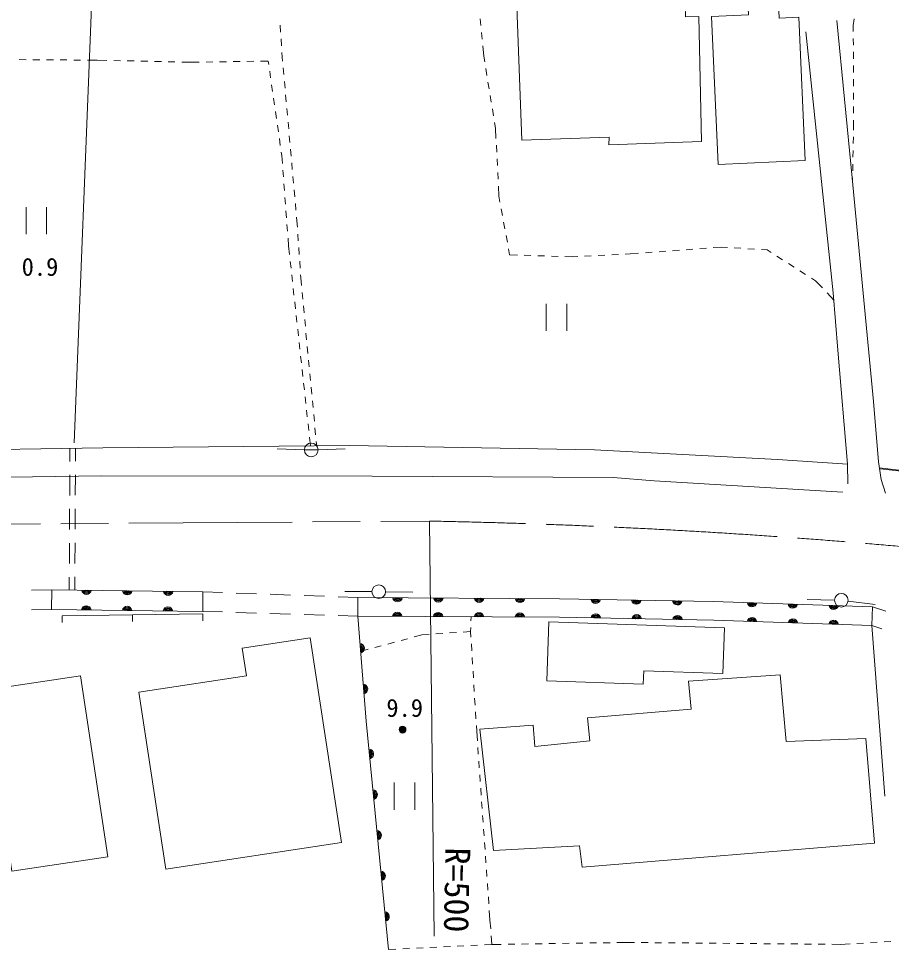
# Model space of a CAD drawing. Units: millimetres, scale not verified. Extents: x 40000 to 680000, y 20000 to 380000.
# Drawn here: x 372734 to 436839, y 271830 to 340190 of the extents above; entities that cross this region are included whole.
import ezdxf
from ezdxf.enums import TextEntityAlignment as Align

# ---------------------------------------------------------------- set-up
doc = ezdxf.new("R2010")
doc.units = ezdxf.units.MM
doc.header["$LTSCALE"] = 1000
doc.linetypes.add('CHAIN', pattern=[18.5, 12, -1.5, 3.5, -1.5])
for name, color, linetype, lineweight in [('M-BGD', 7, 'Continuous', 13), ('M-BMK', 2, 'CHAIN', 13), ('M-BMK-SRVR', 3, 'Continuous', 13), ('M-STR-HTXT', 7, 'Continuous', 13), ('M-STR-STRD', 7, 'Continuous', 13)]:
    doc.layers.add(name, color=color, linetype=linetype, lineweight=lineweight)
doc.styles.add('ＭＳ ゴシック', font='')
doc.styles.get('ＭＳ ゴシック').set_extended_font_data('MS Gothic')

msp = doc.modelspace()

# ---------------------------------------------------------------- linework, layer by layer
at = {"layer": 'M-BGD'}
for p, q in [((406684, 339674), (406636, 340172)), ((434098, 340184), (434042, 339685)), ((391945, 339697), (391978, 339198)), ((406780, 338679), (406732, 339177)), ((434042, 339685), (434043, 339240)), ((392011, 338699), (392044, 338201)), ((434044, 338740), (434045, 338240)), ((392076, 337702), (392099, 337353)), ((406899, 337443), (406828, 338181)), ((434047, 337740), (434048, 337240)), ((373287, 337173), (372787, 337177)), ((374287, 337167), (373787, 337170)), ((375287, 337160), (374787, 337163)), ((376287, 337153), (375787, 337156)), ((377287, 337146), (376787, 337150)), ((378501, 337138), (377787, 337143)), ((379219, 337122), (378501, 337138)), ((380219, 337100), (379719, 337111)), ((381218, 337078), (380718, 337089)), ((382218, 337056), (381718, 337067)), ((383218, 337034), (382718, 337045)), ((384218, 337012), (383718, 337023)), ((388001, 337026), (387501, 337018)), ((389001, 337042), (388501, 337034)), ((390001, 337058), (389501, 337050)), ((391068, 337075), (390501, 337066)), ((391104, 336821), (391068, 337075)), ((392099, 337353), (392125, 337071)), ((406970, 337009), (406899, 337443)), ((385435, 336986), (384717, 337001)), ((386002, 336995), (385435, 336986)), ((387002, 337011), (386502, 337003)), ((392169, 336573), (392214, 336075)), ((407130, 336022), (407050, 336515)), ((434049, 336740), (434050, 336240)), ((391246, 335831), (391175, 336326)), ((434051, 335740), (434053, 335240)), ((391388, 334841), (391317, 335336)), ((392258, 335577), (392303, 335079)), ((407290, 335035), (407210, 335528)), ((391530, 333851), (391459, 334346)), ((392348, 334581), (392392, 334083)), ((407450, 334048), (407370, 334541)), ((434054, 334740), (434055, 334240)), ((434056, 333740), (434057, 333240)), ((391672, 332862), (391601, 333357)), ((392437, 333585), (392481, 333087)), ((407610, 333061), (407530, 333554)), ((391814, 331872), (391743, 332367)), ((392526, 332589), (392571, 332091)), ((407761, 332133), (407690, 332567)), ((434060, 332294), (434054, 332007)), ((434059, 332740), (434060, 332294)), ((392615, 331593), (392660, 331095)), ((407798, 331387), (407761, 332133)), ((391956, 330882), (391885, 331377)), ((407848, 330388), (407823, 330888)), ((434045, 331507), (434035, 331007)), ((392064, 330133), (392027, 330387)), ((392704, 330597), (392749, 330099)), ((434026, 330507), (434016, 330007)), ((392107, 329556), (392064, 330133)), ((392794, 329601), (392838, 329103)), ((407899, 329390), (407874, 329889)), ((434007, 329507), (433997, 329007)), ((392183, 328559), (392145, 329057)), ((407949, 328391), (407924, 328890)), ((392883, 328605), (392927, 328107)), ((433988, 328507), (433982, 328220)), ((392258, 327562), (392220, 328060)), ((392972, 327609), (393017, 327111)), ((408012, 327146), (407974, 327892)), ((392334, 326565), (392296, 327063)), ((408091, 326714), (408012, 327146)), ((373284, 326352), (373284, 324352)), ((374784, 326352), (374784, 324352)), ((393061, 326613), (393106, 326115)), ((408271, 325731), (408181, 326223)), ((392409, 325567), (392371, 326066)), ((393150, 325617), (393176, 325334)), ((392484, 324570), (392447, 325069)), ((393176, 325334), (393208, 324864)), ((408451, 324747), (408361, 325239)), ((392566, 323495), (392522, 324072)), ((393242, 324365), (393277, 323867)), ((408632, 323764), (408542, 324255)), ((392635, 322860), (392566, 323495)), ((393311, 323368), (393345, 322869)), ((424372, 323414), (423760, 323369)), ((424793, 323387), (424372, 323414)), ((425791, 323323), (425292, 323355)), ((408801, 322840), (408722, 323272)), ((409366, 322823), (408801, 322840)), ((410366, 322792), (409866, 322807)), ((411365, 322761), (410865, 322776)), ((412365, 322730), (411865, 322745)), ((413429, 322697), (412864, 322714)), ((413798, 322716), (413429, 322697)), ((414797, 322766), (414298, 322741)), ((415796, 322817), (415297, 322792)), ((416795, 322868), (416295, 322843)), ((417663, 322912), (417294, 322893)), ((418275, 322958), (417663, 322912)), ((419273, 323033), (418774, 322995)), ((420270, 323107), (419771, 323070)), ((421267, 323182), (420768, 323145)), ((422264, 323257), (421766, 323219)), ((423261, 323331), (422763, 323294)), ((426789, 323258), (426290, 323291)), ((427709, 323199), (427288, 323226)), ((428009, 323008), (427709, 323199)), ((428852, 322472), (428431, 322740)), ((392744, 321866), (392690, 322363)), ((393380, 322370), (393414, 321871)), ((429696, 321935), (429274, 322203)), ((392853, 320872), (392798, 321369)), ((393448, 321373), (393481, 320903)), ((430540, 321398), (430118, 321666)), ((393481, 320903), (393511, 320580)), ((431261, 320939), (430962, 321129)), ((431768, 320406), (431261, 320939)), ((392961, 319877), (392907, 320374)), ((393559, 320082), (393606, 319584)), ((432620, 319512), (432113, 320044)), ((393070, 318883), (393016, 319380)), ((411495, 319248), (411495, 317248)), ((412995, 319248), (412995, 317248)), ((393653, 319087), (393700, 318589)), ((393179, 317889), (393124, 318386)), ((393748, 318091), (393795, 317593)), ((393287, 316895), (393233, 317392)), ((393842, 317095), (393889, 316598)), ((393396, 315901), (393342, 316398)), ((393936, 316100), (393984, 315602)), ((393504, 314907), (393450, 315404)), ((394031, 315104), (394078, 314607)), ((393613, 313913), (393559, 314410)), ((394125, 314109), (394173, 313611)), ((393722, 312919), (393667, 313416)), ((394220, 313113), (394267, 312616)), ((393830, 311925), (393776, 312422)), ((394314, 312118), (394361, 311620)), ((393939, 310931), (393885, 311428)), ((394409, 311122), (394456, 310625)), ((394048, 309937), (393993, 310434)), ((394503, 310127), (394550, 309629)), ((394172, 308804), (394102, 309440)), ((394598, 309131), (394628, 308808)), ((376499, 307674), (376504, 308629)), ((376912, 307681), (376917, 308636)), ((393725, 308530), (391726, 308585)), ((393725, 308516), (394725, 308516)), ((394725, 308530), (396724, 308589)), ((438002, 306909), (436013, 307118)), ((376486, 305174), (376494, 306674)), ((376899, 305181), (376907, 306681)), ((376473, 302674), (376481, 304174)), ((376886, 302681), (376894, 304181)), ((376460, 300174), (376468, 301674)), ((376873, 300181), (376881, 301681)), ((376450, 298220), (376455, 299174)), ((376863, 298227), (376868, 299181)), ((373682, 298213), (375169, 298236)), ((386274, 298093), (387718, 298039)), ((398685, 298103), (396685, 298106)), ((399685, 298093), (401685, 298056)), ((388717, 298002), (390216, 297947)), ((391215, 297910), (392714, 297854)), ((393714, 297817), (395213, 297762)), ((396212, 297725), (397656, 297671)), ((397638, 296308), (397656, 297671)), ((432663, 297483), (430663, 297520)), ((433659, 297411), (435643, 297157)), ((373677, 296777), (375150, 296800)), ((435446, 296999), (435410, 295617)), ((435446, 296999), (436430, 296666)), ((375922, 296335), (386256, 296469)), ((375922, 296335), (375929, 295835)), ((381089, 296402), (381096, 295902)), ((386255, 296656), (387699, 296612)), ((386256, 296469), (386262, 295969)), ((386256, 296469), (386262, 295969)), ((388698, 296581), (390197, 296535)), ((391197, 296505), (392696, 296459)), ((393696, 296428), (395195, 296383)), ((396195, 296352), (397638, 296308)), ((405967, 296263), (405957, 295970)), ((405940, 295470), (405931, 295178)), ((435410, 295617), (436140, 295361)), ((435410, 295617), (436356, 283087)), ((400821, 294517), (401304, 294647)), ((401787, 294777), (402343, 294927)), ((402343, 294927), (402890, 294965)), ((403389, 295000), (403887, 295035)), ((404386, 295070), (404885, 295104)), ((405384, 295139), (405931, 295178)), ((405931, 295178), (405956, 294762)), ((398890, 293998), (399372, 294128)), ((399855, 294257), (400338, 294387)), ((405987, 294263), (406017, 293764)), ((397850, 293718), (398407, 293868)), ((406048, 293265), (406078, 292766)), ((406109, 292267), (406140, 291768)), ((406170, 291269), (406201, 290769)), ((406231, 290270), (406262, 289771)), ((406293, 289272), (406323, 288773)), ((406354, 288274), (406379, 287858)), ((406379, 287858), (406429, 287155)), ((406464, 286656), (406499, 286157)), ((406534, 285659), (406569, 285160)), ((406604, 284661), (406640, 284162)), ((400329, 284083), (400329, 282083)), ((401829, 284083), (401829, 282083)), ((406675, 283664), (406710, 283165)), ((406745, 282666), (406780, 282167)), ((406815, 281668), (406850, 281170)), ((406886, 280671), (406921, 280172)), ((406956, 279673), (406991, 279175)), ((407026, 278676), (407061, 278177)), ((407096, 277678), (407132, 277180)), ((407167, 276681), (407202, 276182)), ((407237, 275683), (407272, 275185)), ((407307, 274686), (407357, 273982)), ((407357, 273982), (407409, 273334)), ((407449, 272836), (407500, 272188)), ((405445, 272091), (404946, 272068)), ((406444, 272138), (405945, 272115)), ((407500, 272188), (406944, 272162)), ((408180, 272199), (407500, 272188)), ((409180, 272214), (408680, 272207)), ((410180, 272230), (409680, 272222)), ((411179, 272245), (410679, 272237)), ((412179, 272261), (411679, 272253)), ((413179, 272276), (412679, 272268)), ((414179, 272292), (413679, 272284)), ((415179, 272307), (414679, 272299)), ((416179, 272323), (415679, 272315)), ((417358, 272341), (416679, 272330)), ((417966, 272335), (417358, 272341)), ((418966, 272326), (418466, 272331)), ((419966, 272317), (419466, 272322)), ((420966, 272308), (420466, 272312)), ((421966, 272299), (421466, 272303)), ((422966, 272290), (422466, 272294)), ((423966, 272280), (423466, 272285)), ((424966, 272271), (424466, 272276)), ((425966, 272262), (425466, 272267)), ((426966, 272253), (426466, 272258)), ((427965, 272244), (427465, 272248)), ((428965, 272235), (428465, 272239)), ((429965, 272226), (429465, 272230)), ((430965, 272217), (430465, 272221)), ((431965, 272207), (431465, 272212)), ((433073, 272197), (432465, 272203)), ((433802, 272240), (433073, 272197)), ((434800, 272297), (434301, 272268)), ((435798, 272355), (435299, 272326)), ((436797, 272413), (436297, 272384)), ((400451, 271856), (399894, 271830)), ((401450, 271903), (400950, 271879)), ((402449, 271950), (401949, 271926)), ((403448, 271997), (402948, 271974)), ((404446, 272044), (403947, 272021))]:
    msp.add_line(p, q, dxfattribs=at)
for points in [[(409319, 341076), (409698, 331254), (416120, 331487), (416084, 330913), (422901, 331164), (422686, 340349), (421717, 340313), (421673, 342009), (418228, 341811), (418192, 342511), (413994, 342314), (414030, 341076)], [(423629, 340337), (424121, 329478), (430512, 329768), (430035, 340289), (428589, 340224), (428464, 342972), (426231, 342870), (426341, 340460)], [(375169, 298236), (386274, 298093), (386255, 296656), (375150, 296800)], [(411677, 295896), (424588, 295447), (424471, 292086), (418648, 292288), (418615, 291317), (411526, 291563)], [(394155, 294714), (396441, 279687), (383549, 277726), (381571, 290727), (389467, 291928), (389159, 293954)], [(370227, 290868), (372227, 277575), (379283, 278636), (377283, 291929)]]:
    msp.add_lwpolyline(points, close=True, dxfattribs=at)
for points in [[(432826, 340044), (433957, 328491), (435517, 312077), (435894, 307646), (436091, 306336), (436414, 305331)], [(433643, 306031), (433625, 307466), (432916, 315844), (432575, 320060), (430566, 339219)], [(351624, 335326), (352843, 324598), (354153, 311485), (354566, 308273), (378927, 308668), (397028, 308830), (415022, 308525), (428476, 307807), (433625, 307466)], [(435960, 307207), (439603, 306758), (449259, 306013), (458238, 305017), (466615, 303959), (472885, 303143)], [(397656, 297671), (412474, 297582), (423749, 297375), (435446, 296999)], [(435410, 295617), (423794, 296003), (412465, 296227), (397638, 296308)], [(399894, 271830), (398271, 288594), (397638, 296308)], [(434965, 287312), (429108, 287105), (428660, 291984), (421933, 291536), (422130, 289473), (414524, 288827), (414694, 287150), (410640, 286719), (410532, 288298), (406603, 288011), (407617, 279104), (413932, 279445), (414124, 277857)], [(414124, 277857), (435603, 279642), (434965, 287312)]]:
    msp.add_lwpolyline(points, dxfattribs=at)
for centre, radius in [((394225, 308516), 500), ((399185, 298102), 500), ((433163, 297474), 500), ((400936, 287971), 250), ((400936, 287971), 204), ((400936, 287971), 159), ((400936, 287971), 114), ((400936, 287971), 68.2), ((400936, 287971), 22.7)]:
    msp.add_circle(centre, radius, dxfattribs=at)
for centre, radius, start, end in [((377722, 298258), 354, 188.05696, 350.46214), ((377722, 298258), 283, 190.281, 348.2381), ((377722, 298258), 212, 194.02732, 344.49177), ((377722, 298258), 142, 201.73905, 336.78004), ((377722, 298258), 100, 212.05671, 326.46238), ((380722, 298219), 354, 188.05696, 350.46214), ((380722, 298219), 283, 190.281, 348.2381), ((380722, 298219), 212, 194.02732, 344.49177), ((380722, 298219), 142, 201.73905, 336.78004), ((380722, 298219), 100, 212.05671, 326.46238), ((383722, 298180), 354, 188.05696, 350.46214), ((383722, 298180), 283, 190.281, 348.2381), ((383722, 298180), 212, 194.02732, 344.49177), ((383722, 298180), 142, 201.73905, 336.78004), ((383722, 298180), 100, 212.05671, 326.46238), ((400566, 297708), 354, 188.45059, 350.85577), ((400566, 297708), 283, 190.67463, 348.63173), ((400566, 297708), 212, 194.42095, 344.8854), ((400566, 297708), 142, 202.13268, 337.17367), ((400566, 297708), 100, 212.45035, 326.85601), ((403565, 297690), 354, 188.45059, 350.85577), ((403565, 297690), 283, 190.67463, 348.63173), ((403565, 297690), 212, 194.42095, 344.8854), ((403565, 297690), 142, 202.13268, 337.17367), ((403565, 297690), 100, 212.45035, 326.85601), ((406565, 297672), 354, 188.45059, 350.85577), ((406565, 297672), 283, 190.67463, 348.63173), ((406565, 297672), 212, 194.42095, 344.8854), ((406565, 297672), 142, 202.13268, 337.17367), ((406565, 297672), 100, 212.45035, 326.85601), ((409565, 297653), 354, 188.45059, 350.85577), ((409565, 297653), 283, 190.67463, 348.63173), ((409565, 297653), 212, 194.42095, 344.8854), ((409565, 297653), 142, 202.13268, 337.17367), ((409565, 297653), 100, 212.45035, 326.85601), ((415113, 297587), 354, 187.74916, 350.15433), ((415113, 297587), 283, 189.9732, 347.9303), ((415113, 297587), 212, 193.71952, 344.18397), ((415113, 297587), 142, 201.43125, 336.47224), ((415113, 297587), 100, 211.74891, 326.15458), ((418113, 297533), 354, 187.74916, 350.15433), ((418113, 297533), 283, 189.9732, 347.9303), ((418113, 297533), 212, 193.71952, 344.18397), ((418113, 297533), 142, 201.43125, 336.47224), ((418113, 297533), 100, 211.74891, 326.15458), ((421112, 297478), 354, 187.74916, 350.15433), ((421112, 297478), 283, 189.9732, 347.9303), ((421112, 297478), 212, 193.71952, 344.18397), ((421112, 297478), 142, 201.43125, 336.47224), ((421112, 297478), 100, 211.74891, 326.15458), ((377702, 296712), 354, 8.05696, 170.46214), ((377702, 296712), 283, 10.281, 168.2381), ((377702, 296712), 212, 14.02732, 164.49177), ((377702, 296712), 142, 21.73905, 156.78004), ((377702, 296712), 100, 32.05671, 146.46238), ((380702, 296674), 354, 8.05696, 170.46214), ((380702, 296674), 283, 10.281, 168.2381), ((380702, 296674), 212, 14.02732, 164.49177), ((380702, 296674), 142, 21.73905, 156.78004), ((380702, 296674), 100, 32.05671, 146.46238), ((383702, 296635), 354, 8.05696, 170.46214), ((383702, 296635), 283, 10.281, 168.2381), ((383702, 296635), 212, 14.02732, 164.49177), ((383702, 296635), 142, 21.73905, 156.78004), ((383702, 296635), 100, 32.05671, 146.46238), ((426601, 297338), 354, 186.95263, 349.35781), ((426601, 297338), 283, 189.17667, 347.13377), ((426601, 297338), 212, 192.923, 343.38745), ((426601, 297338), 142, 200.63473, 335.67572), ((426601, 297338), 100, 210.95239, 325.35805), ((429599, 297241), 354, 186.95263, 349.35781), ((429599, 297241), 283, 189.17667, 347.13377), ((429599, 297241), 212, 192.923, 343.38745), ((429599, 297241), 142, 200.63473, 335.67572), ((429599, 297241), 100, 210.95239, 325.35805), ((432597, 297144), 354, 186.95263, 349.35781), ((432597, 297144), 283, 189.17667, 347.13377), ((432597, 297144), 212, 192.923, 343.38745), ((432597, 297144), 142, 200.63473, 335.67572), ((432597, 297144), 100, 210.95239, 325.35805), ((400551, 296238), 354, 8.48546, 170.89064), ((400551, 296238), 283, 10.7095, 168.6666), ((400551, 296238), 212, 14.45582, 164.92027), ((400551, 296238), 142, 22.16755, 157.20854), ((400551, 296238), 100, 32.48522, 146.89088), ((403551, 296222), 354, 8.48546, 170.89064), ((403551, 296222), 283, 10.7095, 168.6666), ((403551, 296222), 212, 14.45582, 164.92027), ((403551, 296222), 142, 22.16755, 157.20854), ((403551, 296222), 100, 32.48522, 146.89088), ((406551, 296205), 354, 8.48546, 170.89064), ((406551, 296205), 283, 10.7095, 168.6666), ((406551, 296205), 212, 14.45582, 164.92027), ((406551, 296205), 142, 22.16755, 157.20854), ((406551, 296205), 100, 32.48522, 146.89088), ((409551, 296189), 354, 8.48546, 170.89064), ((409551, 296189), 283, 10.7095, 168.6666), ((409551, 296189), 212, 14.45582, 164.92027), ((409551, 296189), 142, 22.16755, 157.20854), ((409551, 296189), 100, 32.48522, 146.89088), ((415129, 296120), 354, 7.66344, 170.06862), ((415129, 296120), 283, 9.88748, 167.84458), ((415129, 296120), 212, 13.6338, 164.09825), ((415129, 296120), 142, 21.34553, 156.38652), ((415129, 296120), 100, 31.6632, 146.06886), ((418128, 296061), 354, 7.66344, 170.06862), ((418128, 296061), 283, 9.88748, 167.84458), ((418128, 296061), 212, 13.6338, 164.09825), ((418128, 296061), 142, 21.34553, 156.38652), ((418128, 296061), 100, 31.6632, 146.06886), ((421128, 296002), 354, 7.66344, 170.06862), ((421128, 296002), 283, 9.88748, 167.84458), ((421128, 296002), 212, 13.6338, 164.09825), ((421128, 296002), 142, 21.34553, 156.38652), ((421128, 296002), 100, 31.6632, 146.06886), ((426602, 295855), 354, 6.89562, 169.3008), ((426602, 295855), 283, 9.11966, 167.07676), ((426602, 295855), 212, 12.86599, 163.33044), ((429600, 295756), 354, 6.89562, 169.3008), ((429600, 295756), 283, 9.11966, 167.07676), ((432598, 295656), 354, 6.89562, 169.3008), ((426602, 295855), 142, 20.57772, 155.61871), ((426602, 295855), 100, 30.89538, 145.30105), ((429600, 295756), 212, 12.86599, 163.33044), ((429600, 295756), 142, 20.57772, 155.61871), ((429600, 295756), 100, 30.89538, 145.30105), ((432598, 295656), 283, 9.11966, 167.07676), ((432598, 295656), 212, 12.86599, 163.33044), ((432598, 295656), 142, 20.57772, 155.61871), ((432598, 295656), 100, 30.89538, 145.30105), ((397778, 293941), 354, 283.48385, 85.88903), ((397778, 293941), 283, 285.70789, 83.66499), ((397778, 293941), 212, 289.45422, 79.91867), ((397778, 293941), 142, 297.16595, 72.20694), ((397778, 293941), 100, 307.48361, 61.88927), ((398023, 290951), 354, 283.48385, 85.88903), ((398023, 290951), 283, 285.70789, 83.66499), ((398023, 290951), 212, 289.45422, 79.91867), ((398023, 290951), 142, 297.16595, 72.20694), ((398023, 290951), 100, 307.48361, 61.88927), ((398450, 286179), 354, 284.32887, 86.73405), ((398450, 286179), 283, 286.55291, 84.51001), ((398450, 286179), 212, 290.29923, 80.76368), ((398450, 286179), 142, 298.01096, 73.05195), ((398450, 286179), 100, 308.32863, 62.73429), ((398739, 283193), 354, 284.32887, 86.73405), ((398739, 283193), 283, 286.55291, 84.51001), ((398739, 283193), 212, 290.29923, 80.76368), ((398739, 283193), 142, 298.01096, 73.05195), ((398739, 283193), 100, 308.32863, 62.73429), ((399028, 280207), 354, 284.32887, 86.73405), ((399028, 280207), 283, 286.55291, 84.51001), ((399028, 280207), 212, 290.29923, 80.76368), ((399028, 280207), 142, 298.01096, 73.05195), ((399028, 280207), 100, 308.32863, 62.73429), ((399318, 277220), 354, 284.32887, 86.73405), ((399318, 277220), 283, 286.55291, 84.51001), ((399318, 277220), 212, 290.29923, 80.76368), ((399318, 277220), 142, 298.01096, 73.05195), ((399318, 277220), 100, 308.32863, 62.73429), ((399607, 274234), 354, 284.32887, 86.73405), ((399607, 274234), 283, 286.55291, 84.51001), ((399607, 274234), 212, 290.29923, 80.76368), ((399607, 274234), 142, 298.01096, 73.05195), ((399607, 274234), 100, 308.32863, 62.73429)]:
    msp.add_arc(centre, radius, start, end, dxfattribs=at)
at = {"layer": 'M-BMK'}
msp.add_line((362332, 302998), (402921, 303285), dxfattribs=at)
msp.add_arc((393354, -197066), 500443, 83.8606, 88.9046, dxfattribs=at)
at = {"layer": 'M-BMK-SRVR'}
msp.add_line((402921, 303285), (403255, 272809), dxfattribs=at)
at = {"layer": 'M-STR-HTXT'}
msp.add_line((376810, 309036), (378461, 350548), dxfattribs=at)
at = {"layer": 'M-STR-STRD'}
msp.add_lwpolyline([(433275, 305421), (419426, 306246), (416412, 306497), (398706, 306587), (378811, 306605), (355113, 306264)], dxfattribs=at)

# ---------------------------------------------------------------- texts
at = {"layer": 'M-BGD', "style": 'ＭＳ ゴシック'}
for s, p in [('0.9', (372958, 320903)), ('9.9', (399745, 288513))]:
    msp.add_text(s, height=1320, dxfattribs=at).set_placement(p, align=Align.BOTTOM_LEFT)
at = {"layer": 'M-BMK-SRVR', "style": 'ＭＳ ゴシック'}
msp.add_text('R=500', height=1833, rotation=269.002, dxfattribs=at).set_placement((405003, 279311), align=Align.MIDDLE_LEFT)

doc.saveas('drawing.dxf')
